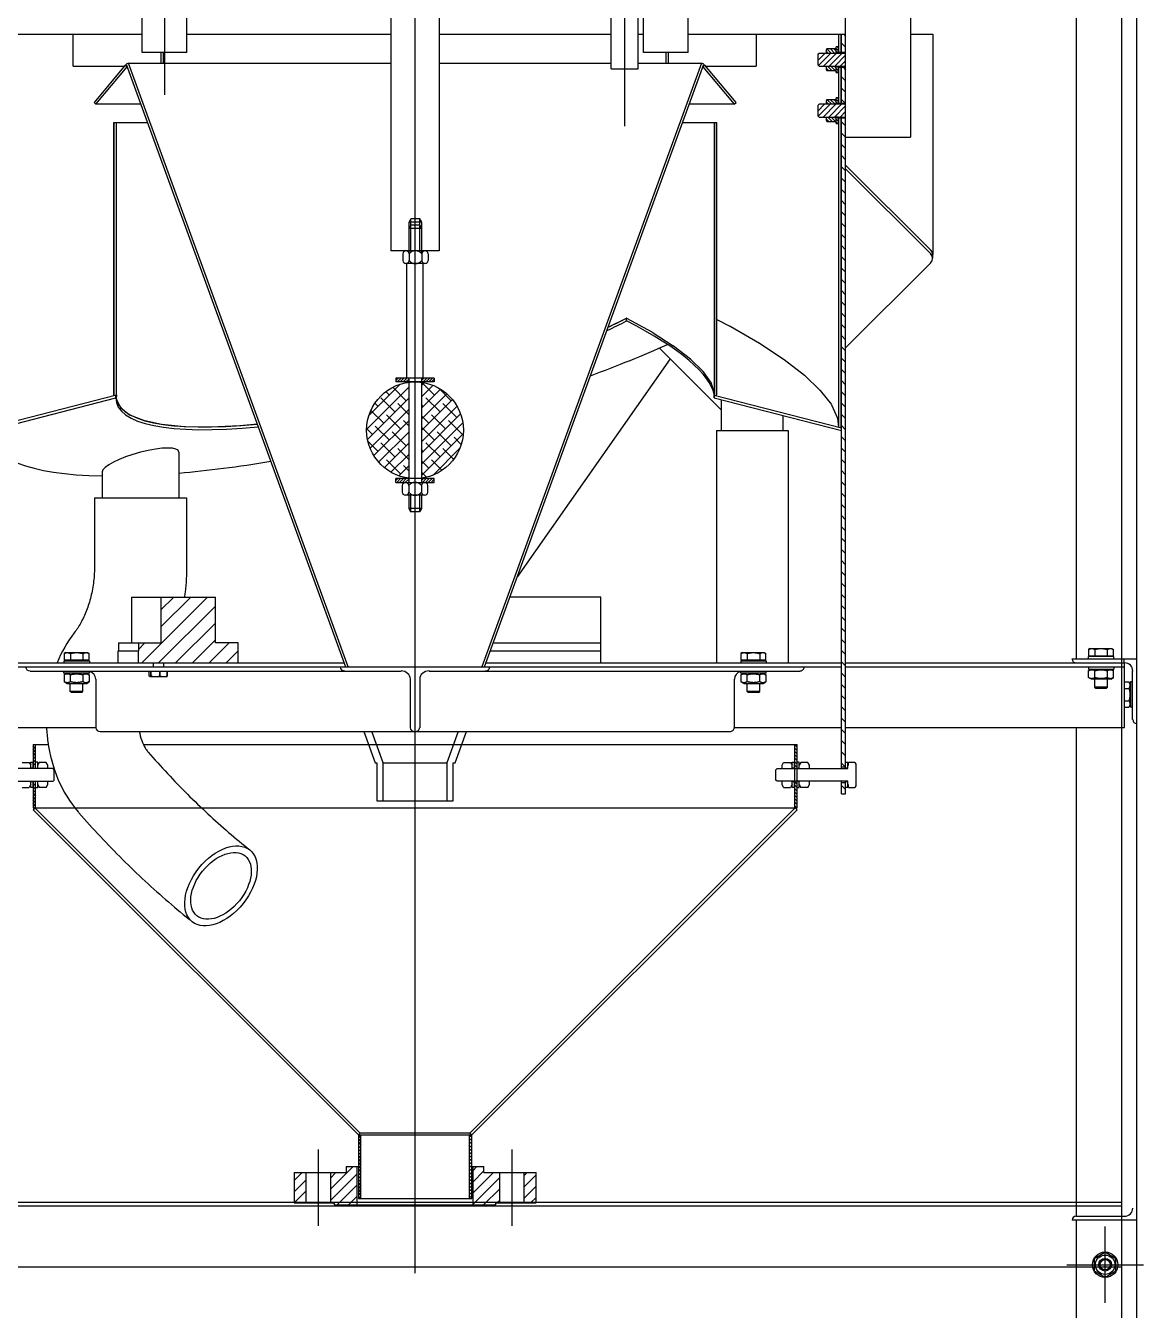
# Model space of a CAD drawing. Extents: x -24065 to -11187, y -102841 to -92978.
# Drawn here: x -21572 to -20695, y -96837 to -95827 of the extents above; entities that cross this region are included whole.
import ezdxf

# ---------------------------------------------------------------- set-up
doc = ezdxf.new("R2010")
doc.units = 0
doc.header["$LTSCALE"] = 200
doc.header["$MEASUREMENT"] = 0
doc.linetypes.add('CENTER', pattern=[2, 1.25, -0.25, 0.25, -0.25])
doc.linetypes.add('DASHED2', pattern=[0.375, 0.25, -0.125])
for name, color, linetype in [('DIM', 1, 'Continuous'), ('HACH', 9, 'Continuous'), ('M2', 2, 'Continuous'), ('M3', 3, 'Continuous'), ('M4', 4, 'Continuous'), ('MC1', 8, 'CENTER'), ('MT2', 1, 'DASHED2')]:
    doc.layers.add(name, color=color, linetype=linetype)
pattern_1 = [(45, (42006.0805, -24922.4362), (-1.122532015, 1.122532015), [])]
pattern_2 = [(45, (-27662.7848, 1708.9625), (2.2097087, -2.2097087), [])]
pattern_3 = [(135, (-27662.7848, 1708.9625), (1.32582521, 1.32582521), [])]
pattern_4 = [(135, (4574.1627, 1812.0443), (-1.32582521, -1.32582521), [])]

# ---------------------------------------------------------------- blocks, each defined once
blk = doc.blocks.new('ghhfhf')
at = {"layer": 'HACH'}
h = blk.add_hatch(dxfattribs=at)
h.set_pattern_fill('ANSI31', color=256, scale=50, style=0)
h.set_pattern_definition([(135, (-27662.785, 1708.9625), (4.4194174, 4.4194174), [])])
h.paths.add_polyline_path([(-11209.3, -19608.8), (-11206.1, -19608.8), (-11206.1, -19614.3), (-11206.1, -19617.8), (-11209.3, -19617.8)])
h.paths.add_polyline_path([(-11206.1, -19101.7), (-11206.1, -19086.9), (-11209.3, -19086.9), (-11209.3, -19330.2), (-11209.3, -19332.3), (-11209.3, -19597.8), (-11206.1, -19597.8), (-11206.1, -19588.1)])
h.paths.add_polyline_path([(-11206.1, -19074.9), (-11206.1, -19046.9), (-11209.3, -19046.9), (-11209.3, -19074.9)])
h.paths.add_polyline_path([(-11206.1, -19034.9), (-11206.1, -19020.9), (-11209.3, -19020.9), (-11209.3, -19034.9)])
h = blk.add_hatch(dxfattribs=at)
h.set_pattern_fill('ANSI31', color=256, scale=15, style=0)
h.set_pattern_definition(pattern_3)
h.paths.add_polyline_path([(-11214, -19049.4), (-11221, -19049.4), (-11221.5, -19048.5), (-11221.5, -19045.9), (-11213.5, -19045.9), (-11213.5, -19046.1), (-11213.5, -19048.5)])
h.paths.add_polyline_path([(-11221, -19032.3), (-11214, -19032.3), (-11213.5, -19033.2), (-11213.5, -19035.6), (-11213.5, -19035.9), (-11221.5, -19035.9), (-11221.5, -19033.2)])
h = blk.add_hatch(dxfattribs=at)
h.set_pattern_fill('ANSI31', color=256, scale=12.5, style=0)
h.set_pattern_definition([(135, (-27662.7848, 1748.9625), (1.10485435, 1.10485435), [])])
h.paths.add_polyline_path([(-11213.5, -19030.9), (-11211.8, -19030.9), (-11211.8, -19035.6), (-11213.5, -19035.6), (-11213.5, -19033.2)])
h.paths.add_polyline_path([(-11211.8, -19050.9), (-11213.5, -19050.9), (-11213.5, -19048.5), (-11213.5, -19046.1), (-11211.8, -19046.1)])
h = blk.add_hatch(dxfattribs=at)
h.set_pattern_fill('ANSI31', color=256, scale=25, angle=90, style=0)
h.set_pattern_definition(pattern_2)
h.paths.add_polyline_path([(-11227, -19045.9), (-11228, -19044.9), (-11228, -19036.8), (-11227, -19035.9), (-11221.5, -19035.9), (-11213.5, -19035.9), (-11206.1, -19035.9), (-11206.1, -19045.9), (-11213.5, -19045.9), (-11221.5, -19045.9)])
h = blk.add_hatch(dxfattribs=at)
h.set_pattern_fill('ANSI31', color=256, scale=25, angle=90, style=0)
h.set_pattern_definition(pattern_2)
h.paths.add_polyline_path([(-11227, -19085.9), (-11228, -19084.9), (-11228, -19076.8), (-11227, -19075.9), (-11221.5, -19075.9), (-11213.5, -19075.9), (-11206.1, -19075.9), (-11206.1, -19085.9), (-11213.5, -19085.9), (-11221.5, -19085.9)])
h = blk.add_hatch(dxfattribs=at)
h.set_pattern_fill('ANSI31', color=256, scale=15, style=0)
h.set_pattern_definition(pattern_3)
h.paths.add_polyline_path([(-11214, -19089.4), (-11221, -19089.4), (-11221.5, -19088.5), (-11221.5, -19085.9), (-11213.5, -19085.9), (-11213.5, -19086.1), (-11213.5, -19088.5)])
h.paths.add_polyline_path([(-11221, -19072.3), (-11214, -19072.3), (-11213.5, -19073.2), (-11213.5, -19075.6), (-11213.5, -19075.9), (-11221.5, -19075.9), (-11221.5, -19073.2)])
h = blk.add_hatch(dxfattribs=at)
h.set_pattern_fill('ANSI31', color=256, scale=12.5, style=0)
h.set_pattern_definition([(135, (-27662.7848, 1708.9625), (1.10485435, 1.10485435), [])])
h.paths.add_polyline_path([(-11213.5, -19070.9), (-11211.8, -19070.9), (-11211.8, -19075.6), (-11213.5, -19075.6), (-11213.5, -19073.2)])
h.paths.add_polyline_path([(-11211.8, -19090.9), (-11213.5, -19090.9), (-11213.5, -19088.5), (-11213.5, -19086.1), (-11211.8, -19086.1)])
h = blk.add_hatch(dxfattribs=at)
h.set_pattern_fill('ANSI38', color=256, scale=50, style=0)
h.set_pattern_definition([(45, (-155398.5205, -5298.686), (-4.41941738, 4.41941738), []), (135, (-155398.5205, -5298.686), (-13.25825215, 4.41941738), [15.625, -9.375])])
h.paths.add_polyline_path([(-11549.3, -19294.4, 0.308546), (-11581.2, -19322.9), (-11549.3, -19322.9)])
h.paths.add_polyline_path([(-11549.3, -19322.9), (-11581.2, -19322.9, 0.060504), (-11582.3, -19332, 0.37607), (-11549.3, -19369.7)])
h.paths.add_polyline_path([(-11506.3, -19332, 0.060504), (-11507.4, -19322.9), (-11539.3, -19322.9), (-11539.3, -19369.7, 0.37607)])
h.paths.add_polyline_path([(-11539.3, -19294.4), (-11539.3, -19322.9), (-11507.4, -19322.9, 0.308546)])
h = blk.add_hatch(dxfattribs=at)
h.set_pattern_fill('ANSI31', color=256, scale=0.5, style=0)
h.set_pattern_definition(pattern_1)
h.paths.add_polyline_path([(-11549.3, -19291), (-11559.3, -19291), (-11559.3, -19294), (-11549.3, -19294)])
h.paths.add_polyline_path([(-11529.3, -19291), (-11539.3, -19291), (-11539.3, -19294), (-11529.3, -19294)])
h = blk.add_hatch(dxfattribs=at)
h.set_pattern_fill('ANSI31', color=256, scale=0.5, style=0)
h.set_pattern_definition(pattern_1)
h.paths.add_polyline_path([(-11549.3, -19370), (-11559.3, -19370), (-11559.3, -19373), (-11549.3, -19373)])
h.paths.add_polyline_path([(-11529.3, -19370), (-11539.3, -19370), (-11539.3, -19373), (-11529.3, -19373)])
h = blk.add_hatch(dxfattribs=at)
h.set_pattern_fill('ANSI31', color=256, scale=75, style=0)
h.set_pattern_definition([(45, (5104.093, 5683.543), (-6.629126, 6.629126), [])])
h.paths.add_polyline_path([(-11761.7, -19505.3), (-11761.7, -19514.8), (-11683.2, -19514.8), (-11683.2, -19505.3), (-11683.3, -19505.3), (-11683.3, -19499.1), (-11701.1, -19499.1), (-11701.1, -19463.1), (-11743.9, -19463.1), (-11743.9, -19499.1), (-11761.6, -19499.1), (-11761.6, -19505.3)])
h = blk.add_hatch(dxfattribs=at)
h.set_pattern_fill('ANSI31', color=256, scale=15, angle=90, style=0)
h.set_pattern_definition(pattern_4)
h.paths.add_polyline_path([(-11842.3, -19608.8), (-11844.3, -19608.8), (-11844.3, -19628.8), (-11842.3, -19628.8), (-11842.3, -19612.8)])
h.paths.add_polyline_path([(-11844.3, -19596.8), (-11842.3, -19596.8), (-11842.3, -19592.8), (-11842.3, -19578.8), (-11844.3, -19578.8)])
h.paths.add_polyline_path([(-11244.3, -19608.8), (-11246.3, -19608.8), (-11246.3, -19612.8), (-11246.3, -19628.8), (-11244.3, -19628.8)])
h.paths.add_polyline_path([(-11246.3, -19596.8), (-11244.3, -19596.8), (-11244.3, -19578.8), (-11246.3, -19578.8), (-11246.3, -19592.8)])
h = blk.add_hatch(dxfattribs=at)
h.set_pattern_fill('ANSI31', color=256, scale=15, angle=90, style=0)
h.set_pattern_definition(pattern_4)
h.paths.add_polyline_path([(-11501.8, -19885.7), (-11501.8, -19935.7), (-11499.8, -19935.7), (-11499.8, -19885.7)])
h.paths.add_polyline_path([(-11586.8, -19935.7), (-11586.8, -19885.7), (-11588.8, -19885.7), (-11588.8, -19935.7)])
h = blk.add_hatch(dxfattribs=at)
h.set_pattern_fill('ANSI31', color=256, scale=50, style=0)
h.set_pattern_definition([(45, (4574.1627, 1812.044), (-4.4194174, 4.4194174), [])])
h.paths.add_polyline_path([(-11458.8, -19915.3), (-11458.8, -19939.1), (-11449.3, -19939.1), (-11449.3, -19915.3)])
h.paths.add_polyline_path([(-11629.8, -19939.1), (-11629.8, -19915.3), (-11639.3, -19915.3), (-11639.3, -19939.1)])
h.paths.add_polyline_path([(-11490.3, -19910.5), (-11499, -19910.5), (-11499, -19940.7), (-11480.8, -19940.7), (-11480.8, -19939.1), (-11477.8, -19939.1), (-11477.8, -19915.3), (-11490.3, -19915.3)])
h.paths.add_polyline_path([(-11589.7, -19910.5), (-11598.3, -19910.5), (-11598.3, -19915.3), (-11610.8, -19915.3), (-11610.8, -19939.1), (-11607.8, -19939.1), (-11607.8, -19940.7), (-11589.7, -19940.7)])
at = {"layer": 'DIM'}
blk.add_line((-11741.1, -18576.7), (-11741.1, -19068.4), dxfattribs=at)
at = {"layer": 'M2'}
for p, q in [((-11390.4, -19048.1), (-11390.4, -18772.5)), ((-11369.1, -19048.1), (-11369.1, -18772.5)), ((-11390.4, -19048.1), (-11369.1, -19048.1))]:
    blk.add_line(p, q, dxfattribs=at)
at = {"layer": 'M3'}
for p, q in [((-10977.5, -20166.7), (-10977.5, -18714.7)), ((-11206.1, -19597.8), (-11206.1, -18731.7)), ((-11155.3, -18731.7), (-11155.3, -19101.7)), ((-11758.6, -19035.1), (-11758.6, -18999.6)), ((-11723.6, -19035.1), (-11723.6, -18999.6)), ((-11364.9, -19035.1), (-11364.9, -18999.6)), ((-11329.9, -19035.1), (-11329.9, -18999.6)), ((-11025.1, -19007.5), (-11025.1, -19511.6)), ((-11882.5, -19020.9), (-11758.6, -19020.9)), ((-11812.7, -19045.9), (-11812.7, -19020.9)), ((-11723.6, -19020.9), (-11563.3, -19020.9)), ((-11525.3, -19020.9), (-11390.4, -19020.9)), ((-11369.1, -19020.9), (-11364.9, -19020.9)), ((-11329.9, -19020.9), (-11206.1, -19020.9)), ((-11276.3, -19020.9), (-11276.3, -19045.9)), ((-11211.7, -19020.9), (-11211.7, -19034.9)), ((-11209.7, -19034.9), (-11209.7, -19020.9)), ((-11209.3, -19035.9), (-11209.3, -19020.9)), ((-11155.3, -19020.9), (-11137.6, -19020.9)), ((-11137.6, -19020.9), (-11137.6, -19193.9)), ((-11723.6, -19035.1), (-11758.6, -19035.1)), ((-11743.7, -19043.7), (-11743.7, -19035.1)), ((-11742.2, -19035.1), (-11742.2, -19043.7)), ((-11329.9, -19035.1), (-11364.9, -19035.1)), ((-11347, -19043.7), (-11347, -19035.1)), ((-11345.6, -19035.1), (-11345.6, -19043.7)), ((-11221, -19032.3), (-11221.5, -19033.2)), ((-11221.5, -19033.2), (-11221.5, -19035.9)), ((-11214, -19032.3), (-11221, -19032.3)), ((-11220.3, -19032.2), (-11214.8, -19032.2)), ((-11213.5, -19033.2), (-11214, -19032.3)), ((-11213.5, -19035.9), (-11213.5, -19030.9)), ((-11211.8, -19030.9), (-11213.5, -19030.9)), ((-11213.5, -19035.6), (-11211.8, -19035.6)), ((-11211.8, -19035.9), (-11211.8, -19030.9)), ((-11211.7, -19034.9), (-11209.7, -19034.9)), ((-11209.3, -19034.9), (-11206.1, -19034.9)), ((-11771.9, -19045.3), (-11796.4, -19074.5)), ((-11770.4, -19046.6), (-11771.9, -19045.3)), ((-11770.9, -19045.3), (-11771.9, -19045.3)), ((-11769.3, -19043.7), (-11771.2, -19044.4)), ((-11771.2, -19044.4), (-11598.8, -19518)), ((-11596.7, -19518), (-11769.3, -19043.7)), ((-11769.3, -19043.7), (-11563.3, -19043.7)), ((-11525.3, -19043.7), (-11390.4, -19043.7)), ((-11319.3, -19043.7), (-11491.9, -19518)), ((-11489.8, -19518), (-11317.4, -19044.4)), ((-11369.1, -19043.7), (-11319.3, -19043.7)), ((-11317.4, -19044.4), (-11319.3, -19043.7)), ((-11316.7, -19045.3), (-11318.2, -19046.6)), ((-11316.7, -19045.3), (-11317.8, -19045.3)), ((-11292.2, -19074.5), (-11316.7, -19045.3)), ((-11227, -19035.9), (-11228, -19036.8)), ((-11228, -19036.8), (-11228, -19044.9)), ((-11228, -19044.9), (-11227, -19045.9)), ((-11206.1, -19035.9), (-11227, -19035.9)), ((-11812.7, -19045.9), (-11772.4, -19045.9)), ((-11794.9, -19075.8), (-11770.4, -19046.6)), ((-11318.2, -19046.6), (-11293.7, -19075.8)), ((-11316.2, -19045.9), (-11276.3, -19045.9)), ((-11227, -19045.9), (-11206.1, -19045.9)), ((-11221.5, -19045.9), (-11221.5, -19048.5)), ((-11221.5, -19048.5), (-11221, -19049.4)), ((-11221, -19049.4), (-11214, -19049.4)), ((-11214, -19049.4), (-11213.5, -19048.5)), ((-11213.5, -19050.9), (-11213.5, -19045.9)), ((-11211.8, -19046.1), (-11213.5, -19046.1)), ((-11213.5, -19050.9), (-11211.8, -19050.9)), ((-11211.8, -19050.9), (-11211.8, -19045.9)), ((-11209.7, -19046.9), (-11211.7, -19046.9)), ((-11211.7, -19046.9), (-11211.7, -19074.9)), ((-11209.7, -19074.9), (-11209.7, -19046.9)), ((-11209.3, -19075.9), (-11209.3, -19045.9)), ((-11206.1, -19046.9), (-11209.3, -19046.9)), ((-11796.4, -19074.5), (-11794.9, -19075.8)), ((-11759.8, -19075.8), (-11794.9, -19075.8)), ((-11293.7, -19075.8), (-11328.8, -19075.8)), ((-11293.7, -19075.8), (-11292.2, -19074.5)), ((-11227, -19075.9), (-11228, -19076.8)), ((-11206.1, -19075.9), (-11227, -19075.9)), ((-11221, -19072.3), (-11221.5, -19073.2)), ((-11221.5, -19073.2), (-11221.5, -19075.9)), ((-11214, -19072.3), (-11221, -19072.3)), ((-11220.3, -19072.2), (-11214.8, -19072.2)), ((-11213.5, -19073.2), (-11214, -19072.3)), ((-11213.5, -19075.9), (-11213.5, -19070.9)), ((-11211.8, -19070.9), (-11213.5, -19070.9)), ((-11213.5, -19075.6), (-11211.8, -19075.6)), ((-11211.8, -19075.9), (-11211.8, -19070.9)), ((-11211.7, -19074.9), (-11209.7, -19074.9)), ((-11209.3, -19074.9), (-11206.1, -19074.9)), ((-11228, -19076.8), (-11228, -19084.9)), ((-11228, -19084.9), (-11227, -19085.9)), ((-11227, -19085.9), (-11206.1, -19085.9)), ((-11221.5, -19085.9), (-11221.5, -19088.5)), ((-11213.5, -19090.9), (-11213.5, -19085.9)), ((-11211.8, -19086.1), (-11213.5, -19086.1)), ((-11211.8, -19090.9), (-11211.8, -19085.9)), ((-11209.3, -19597.8), (-11209.3, -19085.9)), ((-11781, -19090.2), (-11754.5, -19090.2)), ((-11781, -19304.9), (-11781, -19090.2)), ((-11780.9, -19090.2), (-11780.9, -19304.8)), ((-11778.9, -19304.3), (-11778.9, -19090.2)), ((-11334.1, -19090.2), (-11307.3, -19090.2)), ((-11309.5, -19090.2), (-11309.5, -19304.4)), ((-11307.5, -19304.9), (-11307.5, -19090.2)), ((-11307.3, -19304), (-11307.3, -19090.2)), ((-11221.5, -19088.5), (-11221, -19089.4)), ((-11221, -19089.4), (-11214, -19089.4)), ((-11214, -19089.4), (-11213.5, -19088.5)), ((-11213.5, -19090.9), (-11211.8, -19090.9)), ((-11209.7, -19086.9), (-11211.7, -19086.9)), ((-11211.7, -19086.9), (-11211.7, -19329.6)), ((-11209.7, -19330.1), (-11209.7, -19086.9)), ((-11206.1, -19086.9), (-11209.3, -19086.9)), ((-11206.1, -19101.7), (-11155.3, -19101.7)), ((-11209.7, -19120.2), (-11209.3, -19120.6)), ((-11209.7, -19120.2), (-11209.3, -19120.6)), ((-11209.3, -19123.4), (-11209.7, -19123)), ((-11206.1, -19123.8), (-11138.8, -19191.1)), ((-11206.1, -19123.8), (-11139.3, -19190.6)), ((-11139.3, -19193.4), (-11206.1, -19126.6)), ((-11137.9, -19194.1), (-11137.9, -19196.9)), ((-11206.1, -19267.3), (-11139.3, -19200.5)), ((-11392.6, -19250.9), (-11378.2, -19244)), ((-11378.1, -19246.1), (-11378.1, -19243.9)), ((-11378.1, -19244), (-11358.3, -19254.8)), ((-11307.3, -19244.9), (-11296.5, -19250.5)), ((-11358.2, -19254.9), (-11341.5, -19265.6)), ((-11296.4, -19250.5), (-11273.9, -19263.5)), ((-11352.4, -19267.4), (-11303.5, -19316.3)), ((-11341.4, -19265.7), (-11328, -19276)), ((-11273.8, -19263.6), (-11254.5, -19276.3)), ((-11343.9, -19275.9), (-11463.9, -19446.9)), ((-11327.9, -19276.1), (-11318, -19285.9)), ((-11254.4, -19276.4), (-11238.5, -19288.8)), ((-11209.7, -19270.8), (-11209.3, -19270.5)), ((-11318, -19286), (-11311.8, -19295.1)), ((-11311.7, -19295.1), (-11309.5, -19302.8)), ((-11238.4, -19288.8), (-11226, -19300.7)), ((-11879.3, -19330.2), (-11778.9, -19304.3)), ((-11879.3, -19332.3), (-11779.3, -19306.6)), ((-11779.3, -19306.6), (-11779.3, -19304.4)), ((-11778.9, -19304.3), (-11779, -19307.2)), ((-11779, -19307.3), (-11775.7, -19314.1)), ((-11309.5, -19304.4), (-11209.3, -19330.2)), ((-11309.3, -19304.4), (-11309.3, -19306.6)), ((-11309.3, -19306.6), (-11209.3, -19332.3)), ((-11307.5, -19304.9), (-11307.3, -19304)), ((-11303.5, -19332.1), (-11303.5, -19308.1)), ((-11226, -19300.7), (-11217.3, -19311.9)), ((-11775.6, -19314.1), (-11768.5, -19319.8)), ((-11217.3, -19312), (-11212.4, -19322.4)), ((-11768.5, -19319.8), (-11757.7, -19324.2)), ((-11757.6, -19324.2), (-11743.4, -19327.3)), ((-11743.2, -19327.3), (-11725.7, -19329.1)), ((-11681.7, -19328.4), (-11668.3, -19327.1)), ((-11255.2, -19332.1), (-11255.2, -19320.5)), ((-11212.4, -19322.4), (-11211.7, -19329.6)), ((-11725.6, -19329.1), (-11705.2, -19329.4)), ((-11705, -19329.4), (-11681.9, -19328.4)), ((-11307.5, -19332.1), (-11251.2, -19332.1)), ((-11307.5, -19332.1), (-11307.5, -19514.8)), ((-11251.2, -19332.1), (-11251.2, -19514.8)), ((-11209.3, -19332.3), (-11209.3, -19330.2)), ((-11729.7, -19349.3), (-11729.7, -19385.1)), ((-11790, -19364.8), (-11790, -19385.1)), ((-11796, -19385.1), (-11723.7, -19385.1)), ((-11796, -19385.1), (-11796, -19438.2)), ((-11723.7, -19385.1), (-11723.7, -19438.2)), ((-11818.6, -19506.7), (-11819.9, -19507.5)), ((-11819.9, -19507.5), (-11819.9, -19512.5)), ((-11818.6, -19506.7), (-11801.6, -19506.7)), ((-11815, -19507.5), (-11815, -19512.5)), ((-11805.2, -19507.5), (-11805.2, -19512.5)), ((-11801.6, -19506.7), (-11800.3, -19507.5)), ((-11800.3, -19512.5), (-11800.3, -19507.5)), ((-11287, -19506.7), (-11288.4, -19507.5)), ((-11288.4, -19507.5), (-11288.4, -19512.5)), ((-11287, -19506.7), (-11270, -19506.7)), ((-11283.5, -19507.5), (-11283.5, -19512.5)), ((-11273.6, -19507.5), (-11273.6, -19512.5)), ((-11270, -19506.7), (-11268.7, -19507.5)), ((-11268.7, -19512.5), (-11268.7, -19507.5)), ((-10995.5, -19509.9), (-11015.5, -19509.9)), ((-11015.5, -19511.6), (-11015.5, -19509.9)), ((-11014, -19503.5), (-11015.3, -19504.3)), ((-11015.3, -19504.3), (-11015.3, -19509.3)), ((-11015.3, -19509.3), (-10995.7, -19509.3)), ((-11014, -19503.5), (-10997, -19503.5)), ((-11013.2, -19509.9), (-11013.2, -19509.3)), ((-11010.4, -19504.3), (-11010.4, -19509.3)), ((-11000.6, -19504.3), (-11000.6, -19509.3)), ((-10997.8, -19509.9), (-10997.8, -19509.3)), ((-10997, -19503.5), (-10995.7, -19504.3)), ((-10995.7, -19509.3), (-10995.7, -19504.3)), ((-10995.5, -19511.6), (-10995.5, -19509.9)), ((-11879.3, -19514.8), (-11777.4, -19514.8)), ((-11879.3, -19518), (-11209.3, -19518)), ((-11850.1, -19518), (-11850.1, -19518.1)), ((-11820.1, -19513.1), (-11800.1, -19513.1)), ((-11820.1, -19513.1), (-11820.1, -19514.8)), ((-11819.9, -19512.5), (-11800.3, -19512.5)), ((-11817.8, -19513.1), (-11817.8, -19512.5)), ((-11802.4, -19513.1), (-11802.4, -19512.5)), ((-11800.1, -19513.1), (-11800.1, -19514.8)), ((-11749.9, -19514.8), (-11749.9, -19518)), ((-11741.9, -19514.8), (-11741.9, -19518)), ((-11683.2, -19514.8), (-11600, -19514.8)), ((-11603, -19518.1), (-11603, -19518)), ((-11544.3, -19568.8), (-11544.3, -19518)), ((-11488.6, -19514.8), (-11398.4, -19514.8)), ((-11485.7, -19518), (-11485.7, -19518.1)), ((-11398.4, -19514.8), (-11209.3, -19514.8)), ((-11288.5, -19513.1), (-11268.5, -19513.1)), ((-11288.5, -19513.1), (-11288.5, -19514.8)), ((-11288.4, -19512.5), (-11268.7, -19512.5)), ((-11286.2, -19513.1), (-11286.2, -19512.5)), ((-11270.8, -19513.1), (-11270.8, -19512.5)), ((-11268.5, -19513.1), (-11268.5, -19514.8)), ((-11238.6, -19518.1), (-11238.6, -19518)), ((-11206.1, -19514.8), (-10987, -19514.8)), ((-11206.1, -19518), (-10987, -19518)), ((-11028.3, -19511.6), (-10977.5, -19511.6)), ((-11028.3, -19511.8), (-11028.3, -19511.6)), ((-11015.5, -19518), (-11015.5, -19519.7)), ((-11015.5, -19519.7), (-10995.5, -19519.7)), ((-11013.1, -19519.7), (-11015.3, -19520.9)), ((-10997.8, -19519.7), (-10995.7, -19520.9)), ((-10995.5, -19518), (-10995.5, -19519.7)), ((-10987.5, -19511.6), (-10987.5, -19514.8)), ((-10987, -19565.6), (-10987, -19514.8)), ((-11846.6, -19521.2), (-11555.3, -19521.2)), ((-11820.1, -19522.9), (-11820.1, -19521.2)), ((-11800.1, -19522.9), (-11820.1, -19522.9)), ((-11817.7, -19522.9), (-11819.9, -19524.1)), ((-11819.9, -19524.1), (-11819.9, -19529.6)), ((-11817.7, -19530.9), (-11819.9, -19529.6)), ((-11814.9, -19529.6), (-11814.9, -19524.1)), ((-11805.3, -19524.1), (-11805.3, -19529.6)), ((-11802.4, -19522.9), (-11800.3, -19524.1)), ((-11802.4, -19530.9), (-11800.3, -19529.6)), ((-11800.3, -19524.1), (-11800.3, -19529.6)), ((-11800.1, -19522.9), (-11800.1, -19521.2)), ((-11795.1, -19527.5), (-11795.1, -19565.7)), ((-11753, -19525), (-11753, -19521.2)), ((-11752.7, -19525.6), (-11739.1, -19525.6)), ((-11751.7, -19525), (-11751.7, -19521.2)), ((-11751.7, -19521.2), (-11751.7, -19525)), ((-11751.7, -19525), (-11751.7, -19525)), ((-11744.7, -19525), (-11744.7, -19521.2)), ((-11744.7, -19521.2), (-11744.7, -19525)), ((-11744.7, -19525), (-11744.7, -19525)), ((-11738.9, -19525), (-11738.9, -19521.2)), ((-11738.9, -19521.2), (-11738.9, -19525)), ((-11738.9, -19525), (-11738.9, -19525)), ((-11548, -19565.7), (-11548, -19527.5)), ((-11540.6, -19527.5), (-11540.6, -19565.7)), ((-11533.3, -19521.2), (-11242.1, -19521.2)), ((-11293.5, -19565.7), (-11293.5, -19527.5)), ((-11288.5, -19522.9), (-11288.5, -19521.2)), ((-11268.5, -19522.9), (-11288.5, -19522.9)), ((-11286.2, -19522.9), (-11288.4, -19524.1)), ((-11288.4, -19524.1), (-11288.4, -19529.6)), ((-11286.2, -19530.9), (-11288.4, -19529.6)), ((-11283.4, -19529.6), (-11283.4, -19524.1)), ((-11273.7, -19524.1), (-11273.7, -19529.6)), ((-11270.9, -19522.9), (-11268.7, -19524.1)), ((-11270.9, -19530.9), (-11268.7, -19529.6)), ((-11268.7, -19524.1), (-11268.7, -19529.6)), ((-11268.5, -19522.9), (-11268.5, -19521.2)), ((-11015.3, -19526.4), (-11015.3, -19520.9)), ((-11013.1, -19527.7), (-11015.3, -19526.4)), ((-10997.8, -19527.7), (-11013.1, -19527.7)), ((-11010.5, -19534), (-11010.5, -19527.7)), ((-11010.3, -19526.4), (-11010.3, -19520.9)), ((-11000.7, -19520.9), (-11000.7, -19526.4)), ((-11000.5, -19534), (-11000.5, -19527.7)), ((-10997.8, -19527.7), (-10995.7, -19526.4)), ((-10995.7, -19526.4), (-10995.7, -19520.9)), ((-10987, -19529.8), (-10983.6, -19529.8)), ((-10982.4, -19532), (-10983.6, -19529.8)), ((-10982.4, -19529.6), (-10982.4, -19549.6)), ((-10980.7, -19529.6), (-10982.4, -19529.6)), ((-10980.7, -19559.4), (-10980.7, -19521.2)), ((-11817.7, -19530.9), (-11802.4, -19530.9)), ((-11815.1, -19537.2), (-11815.1, -19530.9)), ((-11805.1, -19537.2), (-11815.1, -19537.2)), ((-11814.2, -19538.1), (-11815.1, -19537.2)), ((-11806, -19538.1), (-11814.2, -19538.1)), ((-11806, -19538.1), (-11805.1, -19537.2)), ((-11805.1, -19537.2), (-11805.1, -19530.9)), ((-11286.2, -19530.9), (-11270.9, -19530.9)), ((-11283.5, -19537.2), (-11283.5, -19530.9)), ((-11273.5, -19537.2), (-11283.5, -19537.2)), ((-11282.6, -19538.1), (-11283.5, -19537.2)), ((-11274.5, -19538.1), (-11282.6, -19538.1)), ((-11274.5, -19538.1), (-11273.5, -19537.2)), ((-11273.5, -19537.2), (-11273.5, -19530.9)), ((-11000.5, -19534), (-11010.5, -19534)), ((-11009.6, -19534.9), (-11010.5, -19534)), ((-11001.4, -19534.9), (-11009.6, -19534.9)), ((-11001.4, -19534.9), (-11000.5, -19534)), ((-10987, -19534.8), (-10983.6, -19534.8)), ((-10987, -19544.5), (-10983.6, -19544.5)), ((-10987, -19549.5), (-10983.6, -19549.5)), ((-10982.4, -19547.3), (-10983.6, -19549.5)), ((-10980.7, -19549.6), (-10982.4, -19549.6)), ((-11879.3, -19565.6), (-11795.1, -19565.6)), ((-11791.6, -19568.8), (-11297.1, -19568.8)), ((-11584.6, -19568.8), (-11575.7, -19593.2)), ((-11569.3, -19593.2), (-11578.2, -19568.8)), ((-11510.4, -19568.8), (-11519.3, -19593.2)), ((-11512.9, -19593.2), (-11504, -19568.8)), ((-11293.5, -19565.6), (-11209.3, -19565.6)), ((-11206.1, -19565.6), (-10987, -19565.6)), ((-11025.1, -19565.6), (-11025.1, -19949.5)), ((-10977.5, -19562.4), (-10977.6, -19562.4)), ((-11844.3, -19578.8), (-11832.4, -19578.8)), ((-11844.3, -19578.8), (-11832.4, -19578.8)), ((-11844.3, -19578.8), (-11844.3, -19596.8)), ((-11842.3, -19596.8), (-11842.3, -19578.8)), ((-11757.8, -19578.8), (-11668.8, -19578.8)), ((-11757.8, -19578.8), (-11668.8, -19578.8)), ((-11668.8, -19578.8), (-11244.3, -19578.8)), ((-11668.8, -19578.8), (-11244.3, -19578.8)), ((-11246.3, -19578.8), (-11246.3, -19628.8)), ((-11244.3, -19628.8), (-11244.3, -19578.8)), ((-11828.6, -19597.8), (-11884.2, -19597.8)), ((-11852.8, -19593), (-11847.3, -19593)), ((-11847.3, -19593), (-11846, -19595.1)), ((-11846, -19592.8), (-11844.3, -19592.8)), ((-11846, -19597.8), (-11846, -19592.8)), ((-11844.3, -19597.5), (-11846, -19597.5)), ((-11844.3, -19597.8), (-11844.3, -19592.8)), ((-11840.6, -19592.8), (-11842.3, -19592.8)), ((-11842.3, -19597.8), (-11842.3, -19592.8)), ((-11842.3, -19597.5), (-11840.6, -19597.5)), ((-11840.6, -19597.8), (-11840.6, -19592.8)), ((-11839.4, -19593), (-11840.6, -19595.1)), ((-11833.9, -19593), (-11839.4, -19593)), ((-11832.6, -19595.1), (-11833.9, -19593)), ((-11832.6, -19597.8), (-11832.6, -19595.1)), ((-11827.7, -19598.7), (-11828.6, -19597.8)), ((-11827.7, -19606.9), (-11827.7, -19598.7)), ((-11575.7, -19593.2), (-11574.3, -19593.2)), ((-11574.3, -19593.2), (-11574.3, -19623.2)), ((-11569.3, -19623.2), (-11569.3, -19593.2)), ((-11569.3, -19593.2), (-11519.3, -19593.2)), ((-11519.3, -19593.2), (-11519.3, -19623.2)), ((-11514.3, -19623.2), (-11514.3, -19593.2)), ((-11514.3, -19593.2), (-11512.9, -19593.2)), ((-11261, -19598.7), (-11260, -19597.8)), ((-11261, -19606.9), (-11261, -19598.7)), ((-11260, -19597.8), (-11204.4, -19597.8)), ((-11256, -19595.1), (-11254.8, -19593)), ((-11256, -19597.8), (-11256, -19595.1)), ((-11254.8, -19593), (-11249.3, -19593)), ((-11249.3, -19593), (-11248, -19595.1)), ((-11248, -19592.8), (-11246.3, -19592.8)), ((-11248, -19597.8), (-11248, -19592.8)), ((-11246.3, -19597.5), (-11248, -19597.5)), ((-11246.3, -19597.8), (-11246.3, -19592.8)), ((-11242.6, -19592.8), (-11244.3, -19592.8)), ((-11244.3, -19597.8), (-11244.3, -19592.8)), ((-11244.3, -19597.5), (-11242.6, -19597.5)), ((-11242.6, -19597.8), (-11242.6, -19592.8)), ((-11241.4, -19593), (-11242.6, -19595.1)), ((-11235.9, -19593), (-11241.4, -19593)), ((-11234.6, -19595.1), (-11235.9, -19593)), ((-11234.6, -19597.8), (-11234.6, -19595.1)), ((-11206.1, -19596.8), (-11209.3, -19596.8)), ((-11206.1, -19592.8), (-11204.4, -19592.8)), ((-11204.4, -19597.5), (-11206.1, -19597.5)), ((-11204.4, -19597.8), (-11204.4, -19592.8)), ((-11204.4, -19595.1), (-11203.8, -19595.1)), ((-11203.8, -19595.1), (-11203.8, -19593)), ((-11198.8, -19593), (-11203.8, -19593)), ((-11198.8, -19593), (-11198, -19594.3)), ((-11198, -19594.3), (-11198, -19611.3)), ((-11884.2, -19607.8), (-11828.6, -19607.8)), ((-11846, -19610.4), (-11847.3, -19612.6)), ((-11846, -19612.8), (-11846, -19607.8)), ((-11846, -19608), (-11844.3, -19608)), ((-11844.3, -19612.8), (-11844.3, -19607.8)), ((-11844.3, -19608.8), (-11844.3, -19628.8)), ((-11842.3, -19612.8), (-11842.3, -19607.8)), ((-11840.6, -19608), (-11842.3, -19608)), ((-11842.3, -19628.8), (-11842.3, -19608.8)), ((-11840.6, -19612.8), (-11840.6, -19607.8)), ((-11840.6, -19610.4), (-11839.4, -19612.6)), ((-11833.9, -19612.6), (-11832.6, -19610.4)), ((-11832.6, -19610.4), (-11832.6, -19607.8)), ((-11828.6, -19607.8), (-11827.7, -19606.9)), ((-11260, -19607.8), (-11261, -19606.9)), ((-11204.4, -19607.8), (-11260, -19607.8)), ((-11256, -19610.4), (-11256, -19607.8)), ((-11254.8, -19612.6), (-11256, -19610.4)), ((-11248, -19610.4), (-11249.3, -19612.6)), ((-11248, -19612.8), (-11248, -19607.8)), ((-11248, -19608), (-11246.3, -19608)), ((-11246.3, -19612.8), (-11246.3, -19607.8)), ((-11244.3, -19612.8), (-11244.3, -19607.8)), ((-11242.6, -19608), (-11244.3, -19608)), ((-11242.6, -19612.8), (-11242.6, -19607.8)), ((-11242.6, -19610.4), (-11241.4, -19612.6)), ((-11235.9, -19612.6), (-11234.6, -19610.4)), ((-11234.6, -19610.4), (-11234.6, -19607.8)), ((-11209.3, -19617.8), (-11209.3, -19607.8)), ((-11209.3, -19608.8), (-11206.1, -19608.8)), ((-11206.1, -19617.8), (-11206.1, -19607.8)), ((-11206.1, -19608), (-11204.4, -19608)), ((-11204.4, -19612.8), (-11204.4, -19607.8)), ((-11203.8, -19610.5), (-11204.4, -19610.5)), ((-11203.8, -19612.6), (-11203.8, -19610.5)), ((-11852.8, -19612.6), (-11847.3, -19612.6)), ((-11844.3, -19612.8), (-11846, -19612.8)), ((-11842.3, -19612.8), (-11840.6, -19612.8)), ((-11833.9, -19612.6), (-11839.4, -19612.6)), ((-11254.8, -19612.6), (-11249.3, -19612.6)), ((-11246.3, -19612.8), (-11248, -19612.8)), ((-11244.3, -19612.8), (-11242.6, -19612.8)), ((-11235.9, -19612.6), (-11241.4, -19612.6)), ((-11209.3, -19617.8), (-11206.1, -19617.8)), ((-11204.4, -19612.8), (-11206.1, -19612.8)), ((-11203.8, -19612.6), (-11198.8, -19612.6)), ((-11198, -19611.3), (-11198.8, -19612.6)), ((-11842.9, -19628.8), (-11844.3, -19630.2)), ((-11844.3, -19628.8), (-11244.3, -19628.8)), ((-11844.3, -19630.2), (-11588.8, -19885.7)), ((-11587.4, -19884.3), (-11842.9, -19628.8)), ((-11574.3, -19623.2), (-11514.3, -19623.2)), ((-11245.7, -19628.8), (-11501.2, -19884.3)), ((-11499.8, -19885.7), (-11244.3, -19630.2)), ((-11244.3, -19630.2), (-11245.7, -19628.8)), ((-11588.8, -19885.7), (-11587.4, -19884.3)), ((-11588.8, -19885.7), (-11499.8, -19885.7)), ((-11588.8, -19885.7), (-11588.8, -19935.7)), ((-11501.2, -19884.3), (-11587.4, -19884.3)), ((-11586.8, -19935.7), (-11586.8, -19885.7)), ((-11501.8, -19885.7), (-11501.8, -19935.7)), ((-11501.2, -19884.3), (-11499.8, -19885.7)), ((-11499.8, -19935.7), (-11499.8, -19885.7)), ((-11598.3, -19910.5), (-11588.8, -19910.5)), ((-11598.3, -19910.5), (-11598.3, -19915.3)), ((-11589.7, -19940.7), (-11589.7, -19910.5)), ((-11499.8, -19910.5), (-11490.3, -19910.5)), ((-11499, -19910.5), (-11499, -19940.7)), ((-11490.3, -19915.3), (-11490.3, -19910.5)), ((-11639.3, -19915.3), (-11598.3, -19915.3)), ((-11639.3, -19915.3), (-11639.3, -19939.1)), ((-11629.8, -19939.1), (-11629.8, -19915.3)), ((-11610.8, -19915.3), (-11610.8, -19939.1)), ((-11490.3, -19915.3), (-11449.3, -19915.3)), ((-11477.8, -19939.1), (-11477.8, -19915.3)), ((-11458.8, -19915.3), (-11458.8, -19939.1)), ((-11449.3, -19939.1), (-11449.3, -19915.3)), ((-11639.3, -19939.1), (-11607.8, -19939.1)), ((-11607.8, -19939.1), (-11607.8, -19940.7)), ((-11607.8, -19940.7), (-11480.8, -19940.7)), ((-11588.8, -19935.7), (-11499.8, -19935.7)), ((-11480.8, -19940.7), (-11480.8, -19939.1)), ((-11480.8, -19939.1), (-11449.3, -19939.1)), ((-11028.3, -19952.7), (-11028.3, -19952.6)), ((-10977.5, -19952.7), (-11028.3, -19952.7)), ((-11025.2, -19949.5), (-10987, -19949.5)), ((-11025.1, -19952.7), (-11025.1, -20153.5))]:
    blk.add_line(p, q, dxfattribs=at)
for radius in [10, 7.65, 5, 4.08]:
    blk.add_circle((-11002.3, -19987.7), radius, dxfattribs=at)
for centre, radius, start, end in [((-11142.9, -19194.1), 5, 0, 45), ((-11142.9, -19196.9), 5, 315, 45), ((-11141.6, -19193.9), 4, 341.0017, 45), ((-11025.2, -19511.8), 3.05, 180, 270), ((-10987, -19521.2), 6.35, 0, 90), ((-10977.6, -19559.4), 3.05, 180, 270), ((-10987, -19943.2), 6.35, 270, 0), ((-11025.2, -19952.6), 3.05, 90, 180)]:
    blk.add_arc(centre, radius, start, end, dxfattribs=at)
for centre, major_axis, ratio, start_param, end_param in [((-11211.7, -19040.9), (0, 6), 0.027089, 0, 0.585686), ((-11209.7, -19040.9), (0, -6), 0.027089, 3.141593, 3.727278), ((-11211.7, -19040.9), (0, 6), 0.027089, 2.555907, 3.141593), ((-11209.7, -19040.9), (0, -6), 0.027089, 5.6975, 6.283185), ((-11211.7, -19080.9), (0, 6), 0.027089, 0, 0.585686), ((-11209.7, -19080.9), (0, -6), 0.027089, 3.141593, 3.727278), ((-11211.7, -19080.9), (0, 6), 0.027089, 2.555907, 3.141593), ((-11209.7, -19080.9), (0, -6), 0.027089, 5.6975, 6.283185), ((-11544.3, -19246.1), (-234.5, -64.3), 0.240393, 2.201137, 2.290341), ((-11544.3, -19243.9), (234.5, 64.3), 0.240393, 5.347932, 5.431925), ((-11379.6, -19243.9), (-2, -0.55), 0.240393, 2.226227, 2.290341), ((-11379.6, -19243.9), (-2, 0.55), 0.240393, 3.92873, 3.992845), ((-11544.3, -19246.1), (-234.5, 64.3), 0.240393, 3.24987, 3.992845), ((-11359.8, -19254.8), (-2, 0.55), 0.240393, 3.800502, 3.92873), ((-11297.9, -19250.5), (-2, 0.55), 0.240393, 3.884514, 3.992845), ((-11544.3, -19246.1), (-334.3, -91.7), 0.240393, 1.928812, 2.137983), ((-11343.2, -19265.5), (-2, 0.55), 0.240393, 3.672274, 3.800502), ((-11275.5, -19263.4), (-2, 0.55), 0.240393, 3.776183, 3.884514), ((-11329.8, -19275.8), (-2, 0.55), 0.240393, 3.544046, 3.672274), ((-11256.2, -19276.2), (-2, 0.55), 0.240393, 3.667852, 3.776183), ((-11319.9, -19285.6), (-2, 0.55), 0.240393, 3.415817, 3.544046), ((-11313.7, -19294.7), (-2, 0.55), 0.240393, 3.287589, 3.415817), ((-11240.3, -19288.5), (-2, 0.55), 0.240393, 3.559521, 3.667852), ((-11544.3, -19243.9), (234.5, 64.3), 0.240393, 3.075739, 4.090986), ((-11544.3, -19246.1), (-234.5, -64.3), 0.240393, 6.217332, 7.236321), ((-11777, -19306.7), (2, 0.55), 0.240393, 3.05971, 3.187939), ((-11544.3, -19246.1), (-234.5, 64.3), 0.240393, 3.207446, 3.242644), ((-11311.3, -19302.9), (3.99, -1.09), 0.240393, 0.017768, 0.065854), ((-11227.9, -19300.4), (-2, 0.55), 0.240393, 3.451191, 3.559521), ((-11773.7, -19313.5), (2, 0.55), 0.240393, 3.187939, 3.316167), ((-11219.2, -19311.6), (-2, 0.55), 0.240393, 3.34286, 3.451191), ((-11766.6, -19319.1), (2, 0.55), 0.240393, 3.316167, 3.444395), ((-11755.8, -19323.5), (2, 0.55), 0.240393, 3.444395, 3.572623), ((-11741.6, -19326.6), (2, 0.55), 0.240393, 3.572623, 3.700852), ((-11214.4, -19321.9), (-2, 0.55), 0.240393, 3.234529, 3.34286), ((-11544.3, -19243.9), (334.3, -91.7), 0.240393, 0.065854, 0.112768), ((-11544.3, -19246.1), (-334.3, -91.7), 0.240393, 6.217332, 6.964719), ((-11724.1, -19328.4), (2, 0.55), 0.240393, 3.700852, 3.82908), ((-11703.7, -19328.7), (2, 0.55), 0.240393, 3.82908, 3.957308), ((-11680.7, -19327.7), (2, 0.55), 0.240393, 3.957308, 4.085537), ((-11759.9, -19357), (30.1, 8.3), 0.240393, 6.217332, 9.358924), ((-11544.3, -19246.1), (-334.3, -91.7), 0.240393, 0.918421, 1.159826), ((-11846.6, -19518.1), (3.52, 0), 0.866025, 3.141593, 4.712389), ((-11599.5, -19518.1), (3.52, 0), 0.866025, 3.141593, 4.712389), ((-11489.2, -19518.1), (-3.52, 0), 0.866025, 1.570796, 3.141593), ((-11242.1, -19518.1), (-3.52, 0), 0.866025, 1.570796, 3.141593), ((-11802.4, -19527.5), (7.33, 0), 0.866025, 0, 1.246608), ((-11555.3, -19527.5), (7.33, 0), 0.866025, 0, 1.570796), ((-11533.3, -19527.5), (-7.33, 0), 0.866025, 4.712389, 6.283185), ((-11286.2, -19527.5), (-7.33, 0), 0.866025, 5.036641, 6.283185), ((-11791.6, -19565.7), (3.52, 0), 0.866025, 3.141593, 4.712389), ((-11544.5, -19565.7), (3.52, 0), 0.866025, 3.141593, 4.712389), ((-11544.2, -19565.7), (-3.52, 0), 0.866025, 1.570796, 3.141593), ((-11297.1, -19565.7), (-3.52, 0), 0.866025, 1.570796, 3.141593)]:
    blk.add_ellipse(centre, major_axis=major_axis, ratio=ratio, start_param=start_param, end_param=end_param, dxfattribs=at)
for major_axis in [(22.6, 28.2), (18.9, 23.5)]:
    blk.add_ellipse((-11696.7, -19690), major_axis=major_axis, ratio=0.615199, dxfattribs=at)
for points, weights in [([(-11221, -19032.3), (-11221, -19032.3), (-11220.3, -19032.2)], [1.07388530434, 1.07034683209, 1]), ([(-11214.8, -19032.2), (-11214.1, -19032.3), (-11214, -19032.3)], [1, 1.07034683209, 1.07388530434]), ([(-11221, -19072.3), (-11221, -19072.3), (-11220.3, -19072.2)], [1.07388530434, 1.07034683209, 1]), ([(-11214.8, -19072.2), (-11214.1, -19072.3), (-11214, -19072.3)], [1, 1.07034683209, 1.07388530434]), ([(-11819.9, -19507.5), (-11818.6, -19506.7), (-11817.4, -19506.7)], [1, 1.0379548493, 1]), ([(-11817.4, -19506.7), (-11816.3, -19506.7), (-11815, -19507.5)], [1, 1.0379548493, 1]), ([(-11815, -19507.5), (-11812.4, -19506.7), (-11810.1, -19506.7)], [1, 1.0379548493, 1]), ([(-11810.1, -19506.7), (-11807.8, -19506.7), (-11805.2, -19507.5)], [1, 1.0379548493, 1]), ([(-11805.2, -19507.5), (-11803.9, -19506.7), (-11802.7, -19506.7)], [1, 1.0379548493, 1]), ([(-11802.7, -19506.7), (-11801.6, -19506.7), (-11800.3, -19507.5)], [1, 1.0379548493, 1]), ([(-11288.4, -19507.5), (-11287, -19506.7), (-11285.9, -19506.7)], [1, 1.0379548493, 1]), ([(-11285.9, -19506.7), (-11284.8, -19506.7), (-11283.5, -19507.5)], [1, 1.0379548493, 1]), ([(-11283.5, -19507.5), (-11280.8, -19506.7), (-11278.5, -19506.7)], [1, 1.0379548493, 1]), ([(-11278.5, -19506.7), (-11276.3, -19506.7), (-11273.6, -19507.5)], [1, 1.0379548493, 1]), ([(-11273.6, -19507.5), (-11272.3, -19506.7), (-11271.2, -19506.7)], [1, 1.0379548493, 1]), ([(-11271.2, -19506.7), (-11270, -19506.7), (-11268.7, -19507.5)], [1, 1.0379548493, 1]), ([(-11015.3, -19504.3), (-11014, -19503.5), (-11012.8, -19503.5)], [1, 1.0379548493, 1]), ([(-11012.8, -19503.5), (-11011.7, -19503.5), (-11010.4, -19504.3)], [1, 1.0379548493, 1]), ([(-11010.4, -19504.3), (-11007.8, -19503.5), (-11005.5, -19503.5)], [1, 1.0379548493, 1]), ([(-11005.5, -19503.5), (-11003.2, -19503.5), (-11000.6, -19504.3)], [1, 1.0379548493, 1]), ([(-11000.6, -19504.3), (-10999.3, -19503.5), (-10998.1, -19503.5)], [1, 1.0379548493, 1]), ([(-10998.1, -19503.5), (-10997, -19503.5), (-10995.7, -19504.3)], [1, 1.0379548493, 1]), ([(-11819.9, -19524.1), (-11817.4, -19522.7), (-11814.9, -19524.1)], [1, 1.15804961504, 1]), ([(-11814.9, -19529.6), (-11817.4, -19531.1), (-11819.9, -19529.6)], [1, 1.15804961504, 1]), ([(-11814.9, -19524.1), (-11810.1, -19522.8), (-11805.3, -19524.1)], [1, 1.1481454356, 1]), ([(-11805.3, -19529.6), (-11810.1, -19531), (-11814.9, -19529.6)], [1, 1.1481454356, 1]), ([(-11805.3, -19524.1), (-11802.8, -19522.7), (-11800.3, -19524.1)], [1, 1.15804961504, 1]), ([(-11800.3, -19529.6), (-11802.8, -19531.1), (-11805.3, -19529.6)], [1, 1.15804961504, 1]), ([(-11752.7, -19525.6), (-11752.8, -19525.4), (-11753, -19525)], [1, 1.00447465467, 1]), ([(-11751.7, -19525), (-11751.8, -19525.4), (-11751.9, -19525.6)], [1, 1.00447465467, 1]), ([(-11750.4, -19525.6), (-11751, -19525.4), (-11751.7, -19525)], [1, 1.00447465467, 1]), ([(-11744.7, -19525), (-11745.3, -19525.4), (-11745.9, -19525.6)], [1, 1.00447465467, 1]), ([(-11743.6, -19525.6), (-11744.1, -19525.4), (-11744.7, -19525)], [1, 1.00447465467, 1]), ([(-11738.9, -19525), (-11739.4, -19525.4), (-11739.9, -19525.6)], [1, 1.00447465467, 1]), ([(-11739.1, -19525.6), (-11739, -19525.4), (-11738.9, -19525)], [1, 1.00447465467, 1]), ([(-11288.4, -19524.1), (-11285.9, -19522.7), (-11283.4, -19524.1)], [1, 1.15804961504, 1]), ([(-11283.4, -19529.6), (-11285.9, -19531.1), (-11288.4, -19529.6)], [1, 1.15804961504, 1]), ([(-11283.4, -19524.1), (-11278.5, -19522.8), (-11273.7, -19524.1)], [1, 1.1481454356, 1]), ([(-11273.7, -19529.6), (-11278.5, -19531), (-11283.4, -19529.6)], [1, 1.1481454356, 1]), ([(-11273.7, -19524.1), (-11271.2, -19522.7), (-11268.7, -19524.1)], [1, 1.15804961504, 1]), ([(-11268.7, -19529.6), (-11271.2, -19531.1), (-11273.7, -19529.6)], [1, 1.15804961504, 1]), ([(-11015.3, -19520.9), (-11012.8, -19519.5), (-11010.3, -19520.9)], [1, 1.15804961504, 1]), ([(-11010.3, -19526.4), (-11012.8, -19527.9), (-11015.3, -19526.4)], [1, 1.15804961504, 1]), ([(-11010.3, -19520.9), (-11005.5, -19519.6), (-11000.7, -19520.9)], [1, 1.1481454356, 1]), ([(-11000.7, -19526.4), (-11005.5, -19527.8), (-11010.3, -19526.4)], [1, 1.1481454356, 1]), ([(-11000.7, -19520.9), (-10998.2, -19519.5), (-10995.7, -19520.9)], [1, 1.15804961504, 1]), ([(-10995.7, -19526.4), (-10998.2, -19527.9), (-11000.7, -19526.4)], [1, 1.15804961504, 1]), ([(-10983.6, -19529.8), (-10982.2, -19532.3), (-10983.6, -19534.8)], [1, 1.15804961504, 1]), ([(-10983.6, -19534.8), (-10982.2, -19539.6), (-10983.6, -19544.5)], [1, 1.1481454356, 1]), ([(-10983.6, -19544.5), (-10982.2, -19547), (-10983.6, -19549.5)], [1, 1.15804961504, 1]), ([(-11002.3, -19977.9), (-11006.6, -19980.4), (-11010.9, -19982.9)], [1, 1.15804961504, 1]), ([(-11010.9, -19982.9), (-11010.9, -19987.7), (-11010.9, -19992.5)], [1, 1.1481454356, 1]), ([(-10993.8, -19982.9), (-10998, -19980.4), (-11002.3, -19977.9)], [1, 1.15804961504, 1]), ([(-10993.8, -19992.5), (-10993.8, -19987.7), (-10993.8, -19982.9)], [1, 1.1481454356, 1]), ([(-11010.9, -19992.5), (-11006.6, -19995), (-11002.3, -19997.5)], [1, 1.15804961504, 1]), ([(-11002.3, -19997.5), (-10998, -19995), (-10993.8, -19992.5)], [1, 1.15804961504, 1])]:
    blk.add_rational_spline(points, weights, degree=2, dxfattribs=at)
for points, knots in [([(-11796, -19438.2), (-11796, -19442.4), (-11796.3, -19446.6), (-11797.2, -19454.8), (-11798, -19458.9), (-11799.9, -19466.6), (-11801, -19470.3), (-11803.7, -19477.2), (-11805.2, -19480.4), (-11808.4, -19486.2), (-11810.1, -19488.8), (-11811.9, -19491.1)], [1.5707963, 1.5707963, 1.5707963, 1.5707963, 1.7369226, 1.7369226, 1.9030488, 1.9030488, 2.0691751, 2.0691751, 2.2353014, 2.2353014, 2.4014276, 2.4014276, 2.4014276, 2.4014276]), ([(-11723.7, -19438.2), (-11723.7, -19445.2), (-11724.1, -19452.2), (-11725.1, -19460.5), (-11725.3, -19461.8), (-11725.5, -19463.1)], [1.5707963, 1.5707963, 1.5707963, 1.5707963, 1.7369226, 1.7369226, 1.7674973, 1.7674973, 1.7674973, 1.7674973]), ([(-11833.8, -19565.6), (-11833.6, -19569.4), (-11833.2, -19573.1), (-11831.3, -19586.9), (-11828.7, -19596.7), (-11820.8, -19615.4), (-11815.6, -19624.2), (-11808.7, -19632.1), (-11808.6, -19632.3), (-11808.4, -19632.5)], [1.6379372, 1.6379372, 1.6379372, 1.6379372, 1.7648859, 1.7648859, 2.1092985, 2.1092985, 2.4537111, 2.4537111, 2.462228, 2.462228, 2.462228, 2.462228]), ([(-11760.8, -19568.8), (-11760.7, -19569.3), (-11760.6, -19569.8), (-11760, -19572.9), (-11759.2, -19575.3), (-11757.5, -19579.4), (-11756.6, -19581.2), (-11755.1, -19583.5), (-11754.5, -19584.3), (-11754, -19584.9)], [1.8196317, 1.8196317, 1.8196317, 1.8196317, 1.8639958, 1.8639958, 2.0910531, 2.0910531, 2.3114711, 2.3114711, 2.462228, 2.462228, 2.462228, 2.462228]), ([(-11754, -19584.9), (-11749, -19590.6), (-11743.9, -19596.3), (-11733.5, -19607.3), (-11728.3, -19612.7), (-11717.8, -19623.2), (-11712.4, -19628.3), (-11701.7, -19638.3), (-11696.2, -19643.2), (-11685.2, -19652.7), (-11679.7, -19657.3), (-11674.1, -19661.8)], [2.462228, 2.462228, 2.462228, 2.462228, 2.4949912, 2.4949912, 2.5277544, 2.5277544, 2.5605177, 2.5605177, 2.5932809, 2.5932809, 2.6260441, 2.6260441, 2.6260441, 2.6260441]), ([(-11808.4, -19632.5), (-11802.8, -19638.9), (-11797.2, -19645.1), (-11785.7, -19657.3), (-11779.9, -19663.3), (-11768.2, -19675), (-11762.3, -19680.7), (-11750.2, -19691.9), (-11744.1, -19697.3), (-11731.8, -19708), (-11725.6, -19713.1), (-11719.3, -19718.2)], [2.462228, 2.462228, 2.462228, 2.462228, 2.4949912, 2.4949912, 2.5277544, 2.5277544, 2.5605177, 2.5605177, 2.5932809, 2.5932809, 2.6260441, 2.6260441, 2.6260441, 2.6260441])]:
    blk.add_open_spline(points, degree=3, knots=knots, dxfattribs=at)
blk.add_open_spline([(-11811.9, -19491.1), (-11817.5, -19498.3), (-11822, -19506.4), (-11825.4, -19514.8)], degree=3, dxfattribs=at)
at = {"layer": 'M4'}
for p, q in [((-11563.3, -18758.5), (-11563.3, -19191)), ((-11525.3, -18758.5), (-11525.3, -19191)), ((-11549, -19173.6), (-11547.5, -19171)), ((-11539, -19173.6), (-11549, -19173.6)), ((-11549, -19193.3), (-11549, -19173.7)), ((-11540.5, -19171), (-11547.5, -19171)), ((-11547.5, -19191), (-11547.5, -19171.1)), ((-11539, -19173.6), (-11540.5, -19171)), ((-11540.5, -19191), (-11540.5, -19171.1)), ((-11539, -19193.3), (-11539, -19173.7)), ((-11525.3, -19191), (-11563.3, -19191)), ((-11554, -19193.3), (-11554, -19198.7)), ((-11549, -19193.3), (-11549, -19198.7)), ((-11539, -19193.3), (-11539, -19198.7)), ((-11534, -19193.3), (-11534, -19198.7)), ((-11536.5, -19201), (-11551.5, -19201)), ((-11536.5, -19201), (-11551.5, -19201)), ((-11550.7, -19291), (-11550.7, -19201)), ((-11538, -19291), (-11538, -19201)), ((-11559.3, -19291), (-11559.3, -19294)), ((-11529.3, -19291), (-11559.3, -19291)), ((-11529.3, -19294), (-11559.3, -19294)), ((-11549.3, -19291), (-11549.3, -19373)), ((-11539.3, -19291), (-11539.3, -19373)), ((-11529.3, -19291), (-11529.3, -19294)), ((-11529.3, -19370), (-11559.3, -19370)), ((-11559.3, -19373), (-11559.3, -19370)), ((-11559.3, -19373), (-11529.3, -19373)), ((-11554.3, -19375.3), (-11554.3, -19380.7)), ((-11549.3, -19375.3), (-11549.3, -19380.7)), ((-11539.3, -19375.3), (-11539.3, -19380.7)), ((-11534.3, -19380.7), (-11534.3, -19375.3)), ((-11529.3, -19373), (-11529.3, -19370)), ((-11536.8, -19383), (-11551.8, -19383)), ((-11549.3, -19383), (-11549.3, -19393.4)), ((-11539.3, -19383), (-11539.3, -19393.4)), ((-11549.3, -19393.4), (-11547.8, -19396)), ((-11540.8, -19396), (-11547.8, -19396)), ((-11539.3, -19393.4), (-11540.8, -19396)), ((-11766.9, -19463.1), (-11766.9, -19499.1)), ((-11766.9, -19463.1), (-11701.1, -19463.1)), ((-11743.9, -19463.1), (-11743.9, -19499.1)), ((-11701.1, -19499.1), (-11701.1, -19463.1)), ((-11398.5, -19463.1), (-11469.8, -19463.1)), ((-11398.5, -19505.3), (-11398.5, -19463.1)), ((-11777.3, -19499.1), (-11743.9, -19499.1)), ((-11777.3, -19499.1), (-11777.3, -19505.3)), ((-11761.6, -19499.1), (-11761.6, -19505.3)), ((-11683.3, -19499.1), (-11701.1, -19499.1)), ((-11683.3, -19505.3), (-11683.3, -19499.1)), ((-11482.9, -19499.1), (-11398.5, -19499.1)), ((-11777.4, -19505.3), (-11761.6, -19505.3)), ((-11777.4, -19514.8), (-11777.4, -19505.3)), ((-11761.7, -19505.3), (-11761.7, -19514.8)), ((-11683.2, -19505.3), (-11683.3, -19505.3)), ((-11683.2, -19514.8), (-11683.2, -19505.3)), ((-11485.2, -19505.3), (-11398.4, -19505.3)), ((-11398.4, -19514.8), (-11398.4, -19505.3)), ((-11777.4, -19514.8), (-11683.2, -19514.8))]:
    blk.add_line(p, q, dxfattribs=at)
blk.add_circle((-11544.3, -19332), 38, dxfattribs=at)
for centre, radius, start, end in [((-11551.5, -19193.6), 2.51, 4.6233, 175.3767), ((-11544, -19197.6), 6.57, 40.4819, 139.5181), ((-11536.5, -19193.6), 2.51, 4.6233, 175.3767), ((-11551.5, -19198.5), 2.51, 184.6233, 355.3767), ((-11544, -19194.5), 6.57, 220.4819, 319.5181), ((-11536.5, -19198.5), 2.51, 184.6233, 355.3767), ((-11551.8, -19375.6), 2.51, 4.6233, 175.3767), ((-11544.3, -19379.6), 6.57, 40.4819, 139.5181), ((-11536.8, -19375.6), 2.51, 4.6233, 175.3767), ((-11551.8, -19380.5), 2.51, 184.6233, 355.3767), ((-11544.3, -19376.5), 6.57, 220.4819, 319.5181), ((-11536.8, -19380.5), 2.51, 184.6233, 355.3767)]:
    blk.add_arc(centre, radius, start, end, dxfattribs=at)
at = {"layer": 'MC1', "ltscale": 10}
blk.add_line((-11544.3, -19994.4), (-11544.3, -18613.2), dxfattribs=at)
blk.add_line((-11544.3, -19994.4), (-11544.3, -18613.2), dxfattribs=at)
at = {"layer": 'MC1', "ltscale": 5}
blk.add_line((-11379.8, -18665.1), (-11379.8, -19093.1), dxfattribs=at)
at = {"layer": 'MC1', "ltscale": 2.5}
for p, q in [((-11620.3, -19897.2), (-11620.3, -19957.2)), ((-11468.3, -19897.2), (-11468.3, -19957.2))]:
    blk.add_line(p, q, dxfattribs=at)
at = {"layer": 'MC1', "ltscale": 1.5}
for p, q in [((-11002.4, -20017.7), (-11002.4, -19957.7)), ((-11032.3, -19987.7), (-10972.3, -19987.7))]:
    blk.add_line(p, q, dxfattribs=at)
at = {"layer": 'MT2', "ltscale": 10}
for p, q in [((-11549, -19168.6), (-11547.5, -19166)), ((-11540.5, -19166), (-11547.5, -19166)), ((-11547.5, -19171), (-11547.5, -19166.1)), ((-11539, -19168.6), (-11540.5, -19166)), ((-11540.5, -19171), (-11540.5, -19166.1)), ((-11539, -19168.6), (-11549, -19168.6)), ((-11549, -19173.6), (-11549, -19168.7)), ((-11539, -19173.7), (-11539, -19168.7)), ((-11547.8, -19383), (-11547.8, -19396)), ((-11540.8, -19383), (-11540.8, -19396)), ((-11539.3, -19393.4), (-11549.3, -19393.4))]:
    blk.add_line(p, q, dxfattribs=at)

msp = doc.modelspace()

# ---------------------------------------------------------------- linework, layer by layer
at = {"layer": 'M4'}
for p, q in [((-20711.7, -97029), (-20711.7, -95405)), ((-21821.7, -96751.8), (-20711.7, -96751.8)), ((-21821.7, -96754.8), (-20711.7, -96754.8)), ((-21821.7, -96802.6), (-20711.7, -96802.6))]:
    msp.add_line(p, q, dxfattribs=at)

# ---------------------------------------------------------------- block references
at = {"layer": 'DIM'}
msp.add_blockref('ghhfhf', (-9722.4, -76813.3), dxfattribs=at)

doc.saveas('drawing.dxf')
